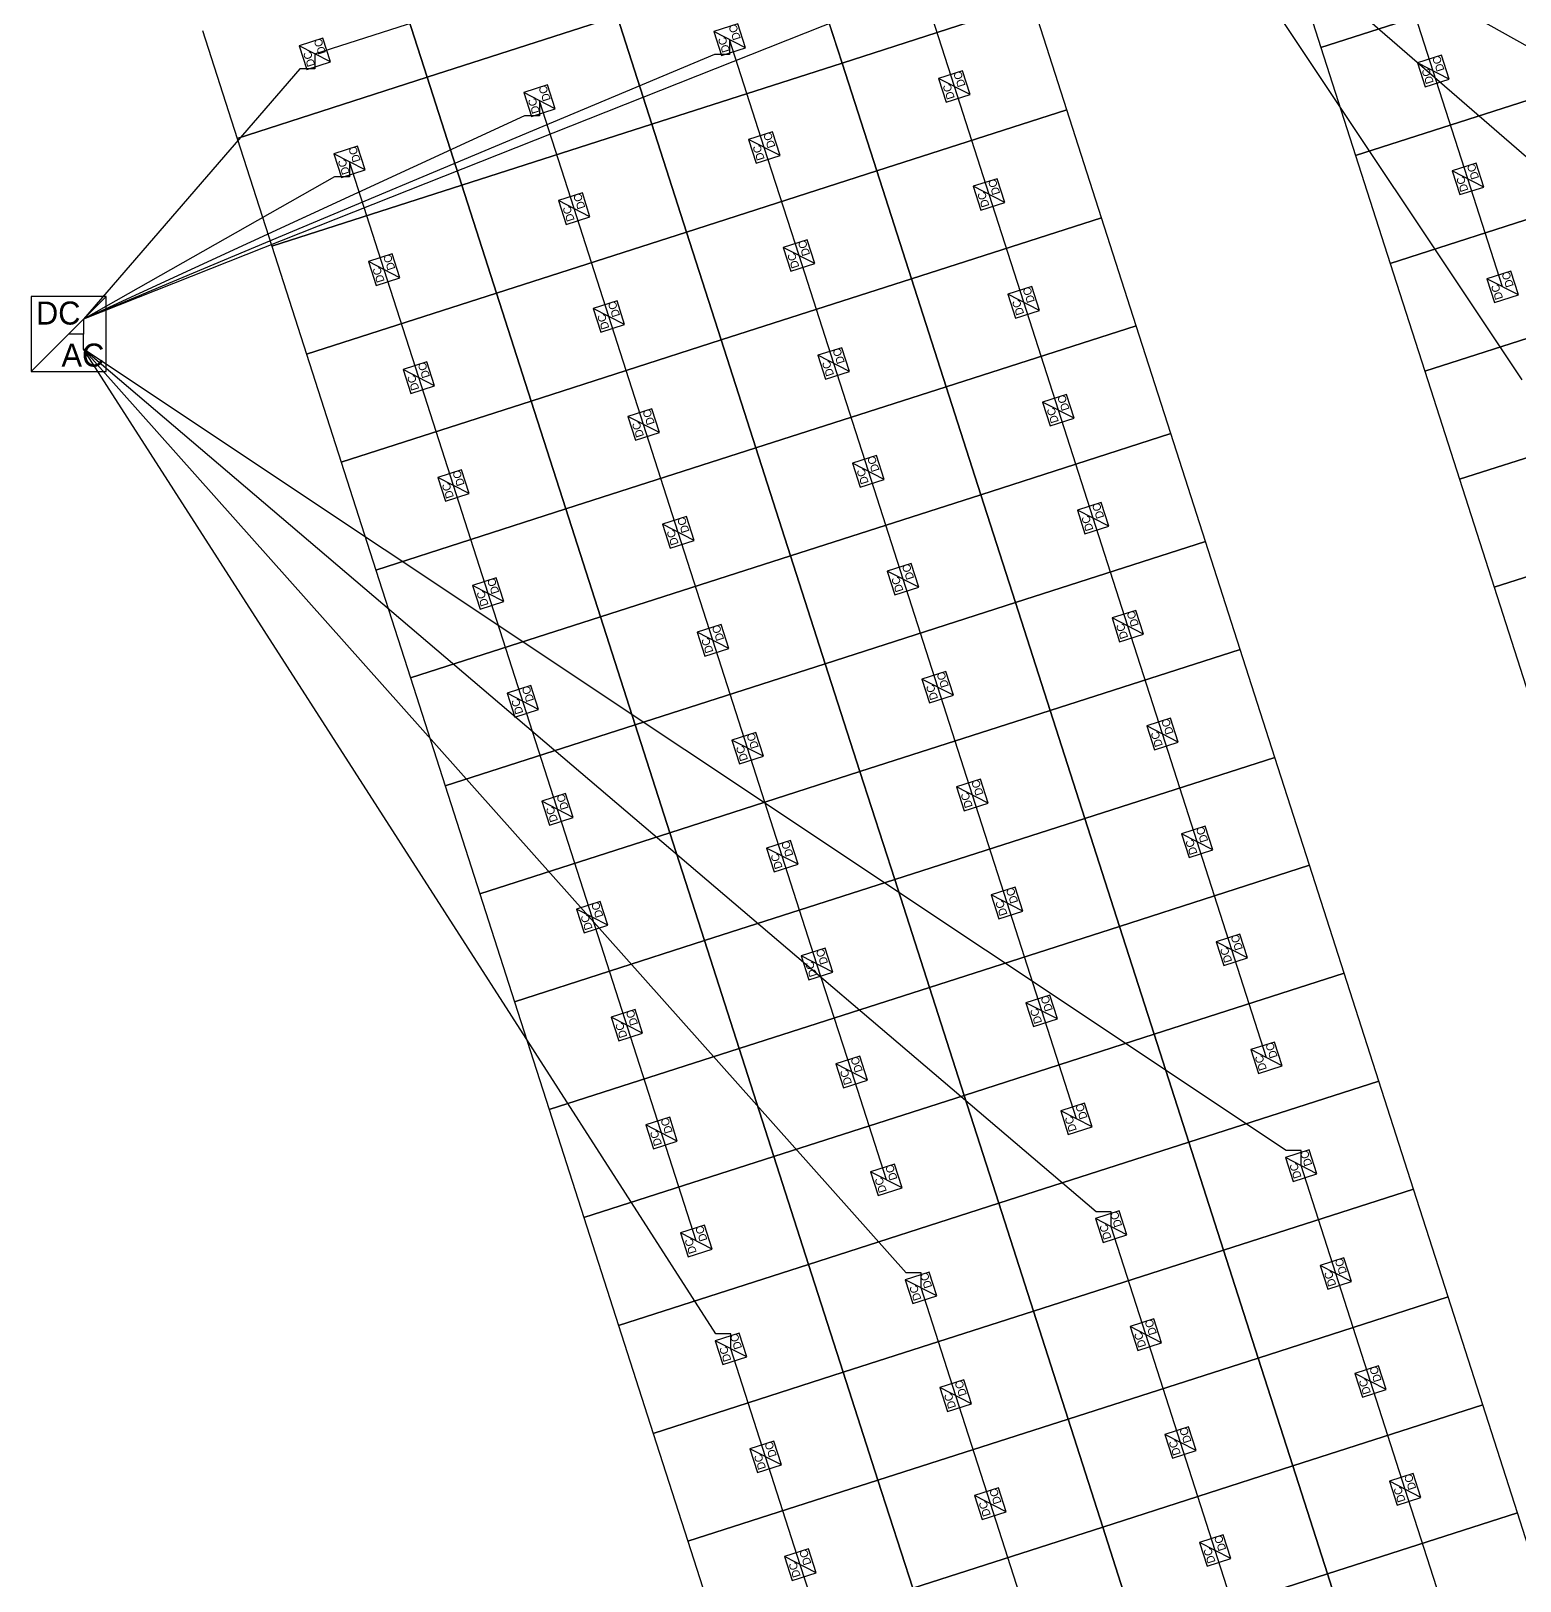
# Model space of a CAD drawing. Header units: feet. Extents: x -377 to 137, y -256 to 143.
# Drawn here: x -341.4 to -292.6, y -225.5 to -174.7 of the extents above; entities that cross this region are included whole.
import ezdxf

# ---------------------------------------------------------------- set-up
doc = ezdxf.new("R2010")
doc.units = ezdxf.units.FT
for name, color, linetype in [('Connections', 7, 'CONTINUOUS'), ('Inverters', 7, 'CONTINUOUS'), ('Modules', 7, 'CONTINUOUS'), ('Strings', 7, 'CONTINUOUS')]:
    doc.layers.add(name, color=color, linetype=linetype)

msp = doc.modelspace()

# ---------------------------------------------------------------- linework, layer by layer
at = {"layer": 'Connections', "color": 91}
for p, q in [((-292.516, -186.092), (-304.279, -168.45)), ((-286.283, -184.09), (-304.279, -168.45)), ((-280.051, -182.087), (-304.279, -168.45)), ((-312.769, -173.428), (-339.697, -184.102)), ((-318.51, -174.939), (-318.51, -175.431)), ((-319.002, -175.431), (-339.697, -184.102)), ((-332.112, -175.405), (-332.112, -175.897)), ((-318.51, -175.431), (-319.002, -175.431)), ((-332.604, -175.897), (-339.697, -184.102)), ((-332.112, -175.897), (-332.604, -175.897)), ((-324.742, -176.941), (-324.742, -177.433)), ((-325.234, -177.433), (-339.697, -184.102)), ((-324.742, -177.433), (-325.234, -177.433)), ((-330.975, -178.944), (-330.975, -179.436)), ((-331.467, -179.436), (-339.697, -184.102)), ((-330.975, -179.436), (-331.467, -179.436)), ((-339.697, -184.102), (-339.697, -184.594)), ((-339.697, -184.102), (-339.697, -184.594)), ((-339.697, -184.102), (-339.697, -184.594)), ((-339.697, -184.102), (-339.697, -184.594)), ((-339.697, -184.102), (-339.697, -184.594)), ((-339.697, -184.594), (-340.189, -184.594)), ((-339.697, -184.594), (-340.189, -184.594)), ((-339.697, -184.594), (-340.189, -184.594)), ((-339.697, -184.594), (-340.189, -184.594)), ((-339.697, -184.594), (-340.189, -184.594)), ((-339.697, -184.594), (-340.189, -184.594)), ((-339.697, -184.594), (-340.189, -184.594)), ((-339.697, -184.594), (-340.189, -184.594)), ((-339.697, -184.594), (-340.189, -184.594)), ((-339.697, -185.086), (-339.697, -184.594)), ((-339.697, -185.086), (-339.697, -184.594)), ((-339.697, -185.086), (-339.697, -184.594)), ((-339.697, -185.086), (-339.697, -184.594)), ((-300.261, -211.373), (-339.697, -185.086)), ((-306.494, -213.376), (-339.697, -185.086)), ((-312.726, -215.378), (-339.697, -185.086)), ((-318.959, -217.381), (-339.697, -185.086)), ((-299.769, -211.373), (-300.261, -211.373)), ((-299.769, -211.865), (-299.769, -211.373)), ((-306.001, -213.376), (-306.494, -213.376)), ((-306.001, -213.868), (-306.001, -213.376)), ((-312.234, -215.378), (-312.726, -215.378)), ((-312.234, -215.87), (-312.234, -215.378)), ((-318.466, -217.381), (-318.959, -217.381)), ((-318.466, -217.873), (-318.466, -217.381))]:
    msp.add_line(p, q, dxfattribs=at)
at = {"layer": 'Inverters'}
for p, q in [((-338.959, -183.364), (-341.419, -183.364)), ((-341.419, -183.364), (-341.419, -185.824)), ((-341.419, -185.824), (-338.959, -183.364)), ((-338.959, -185.824), (-338.959, -183.364)), ((-341.419, -185.824), (-338.959, -185.824))]:
    msp.add_line(p, q, dxfattribs=at)
at = {"layer": 'Modules', "color": 254}
for p, q in [((-300.257, -171.66), (-299.12, -175.199)), ((-314.825, -175.707), (-315.962, -172.168)), ((-315.962, -172.168), (-314.825, -175.707)), ((-328.427, -176.173), (-329.564, -172.634)), ((-329.564, -172.634), (-328.427, -176.173)), ((-292.887, -173.196), (-299.12, -175.199)), ((-299.12, -175.199), (-292.887, -173.196)), ((-308.592, -173.704), (-314.825, -175.707)), ((-314.825, -175.707), (-308.592, -173.704)), ((-307.455, -177.243), (-308.592, -173.704)), ((-322.194, -174.17), (-328.427, -176.173)), ((-328.427, -176.173), (-322.194, -174.17)), ((-321.057, -177.709), (-322.194, -174.17)), ((-322.194, -174.17), (-321.057, -177.709)), ((-335.797, -174.637), (-334.659, -178.176)), ((-318.245, -174.423), (-319.026, -174.674)), ((-319.026, -174.674), (-318.775, -175.455)), ((-317.994, -175.204), (-319.026, -174.674)), ((-317.994, -175.204), (-318.245, -174.423)), ((-331.847, -174.889), (-332.628, -175.14)), ((-332.628, -175.14), (-332.377, -175.921)), ((-331.596, -175.67), (-332.628, -175.14)), ((-331.596, -175.67), (-331.847, -174.889)), ((-318.775, -175.455), (-317.994, -175.204)), ((-299.12, -175.199), (-297.983, -178.738)), ((-332.377, -175.921), (-331.596, -175.67)), ((-314.825, -175.707), (-321.057, -177.709)), ((-321.057, -177.709), (-314.825, -175.707)), ((-313.688, -179.246), (-314.825, -175.707)), ((-314.825, -175.707), (-313.688, -179.246)), ((-295.17, -175.451), (-295.951, -175.702)), ((-295.951, -175.702), (-295.7, -176.483)), ((-294.919, -176.232), (-295.951, -175.702)), ((-294.919, -176.232), (-295.17, -175.451)), ((-328.427, -176.173), (-334.659, -178.176)), ((-334.659, -178.176), (-328.427, -176.173)), ((-327.29, -179.712), (-328.427, -176.173)), ((-328.427, -176.173), (-327.29, -179.712)), ((-310.875, -175.959), (-311.656, -176.21)), ((-311.656, -176.21), (-311.405, -176.991)), ((-310.624, -176.74), (-311.656, -176.21)), ((-310.624, -176.74), (-310.875, -175.959)), ((-295.7, -176.483), (-294.919, -176.232)), ((-324.477, -176.425), (-325.258, -176.676)), ((-325.258, -176.676), (-325.007, -177.457)), ((-324.226, -177.206), (-325.258, -176.676)), ((-324.226, -177.206), (-324.477, -176.425)), ((-311.405, -176.991), (-310.624, -176.74)), ((-291.75, -176.735), (-297.983, -178.738)), ((-297.983, -178.738), (-291.75, -176.735)), ((-325.007, -177.457), (-324.226, -177.206)), ((-307.455, -177.243), (-313.688, -179.246)), ((-313.688, -179.246), (-307.455, -177.243)), ((-306.318, -180.782), (-307.455, -177.243)), ((-321.057, -177.709), (-327.29, -179.712)), ((-327.29, -179.712), (-321.057, -177.709)), ((-319.92, -181.248), (-321.057, -177.709)), ((-321.057, -177.709), (-319.92, -181.248)), ((-334.659, -178.176), (-333.522, -181.715)), ((-317.108, -177.962), (-317.888, -178.213)), ((-317.888, -178.213), (-317.638, -178.994)), ((-316.857, -178.743), (-317.888, -178.213)), ((-316.857, -178.743), (-317.108, -177.962)), ((-330.71, -178.428), (-331.491, -178.679)), ((-331.491, -178.679), (-331.24, -179.46)), ((-330.459, -179.209), (-331.491, -178.679)), ((-330.459, -179.209), (-330.71, -178.428)), ((-317.638, -178.994), (-316.857, -178.743)), ((-297.983, -178.738), (-296.846, -182.277)), ((-331.24, -179.46), (-330.459, -179.209)), ((-313.688, -179.246), (-319.92, -181.248)), ((-319.92, -181.248), (-313.688, -179.246)), ((-312.551, -182.785), (-313.688, -179.246)), ((-313.688, -179.246), (-312.551, -182.785)), ((-294.033, -178.99), (-294.814, -179.241)), ((-294.814, -179.241), (-294.563, -180.022)), ((-293.782, -179.771), (-294.814, -179.241)), ((-293.782, -179.771), (-294.033, -178.99)), ((-327.29, -179.712), (-333.522, -181.715)), ((-333.522, -181.715), (-327.29, -179.712)), ((-326.153, -183.251), (-327.29, -179.712)), ((-327.29, -179.712), (-326.153, -183.251)), ((-309.738, -179.498), (-310.519, -179.749)), ((-310.519, -179.749), (-310.268, -180.53)), ((-309.487, -180.279), (-310.519, -179.749)), ((-309.487, -180.279), (-309.738, -179.498)), ((-294.563, -180.022), (-293.782, -179.771)), ((-323.34, -179.964), (-324.121, -180.215)), ((-324.121, -180.215), (-323.87, -180.996)), ((-323.089, -180.745), (-324.121, -180.215)), ((-323.089, -180.745), (-323.34, -179.964)), ((-310.268, -180.53), (-309.487, -180.279)), ((-290.613, -180.274), (-296.846, -182.277)), ((-296.846, -182.277), (-290.613, -180.274)), ((-323.87, -180.996), (-323.089, -180.745)), ((-306.318, -180.782), (-312.551, -182.785)), ((-312.551, -182.785), (-306.318, -180.782)), ((-305.181, -184.321), (-306.318, -180.782)), ((-319.92, -181.248), (-326.153, -183.251)), ((-326.153, -183.251), (-319.92, -181.248)), ((-318.783, -184.787), (-319.92, -181.248)), ((-319.92, -181.248), (-318.783, -184.787)), ((-333.522, -181.715), (-332.385, -185.254)), ((-329.573, -181.967), (-330.353, -182.218)), ((-329.322, -182.748), (-329.573, -181.967)), ((-315.97, -181.501), (-316.751, -181.752)), ((-316.751, -181.752), (-316.5, -182.533)), ((-315.72, -182.282), (-316.751, -181.752)), ((-315.72, -182.282), (-315.97, -181.501)), ((-330.353, -182.218), (-330.103, -182.999)), ((-329.322, -182.748), (-330.353, -182.218)), ((-316.5, -182.533), (-315.72, -182.282)), ((-296.846, -182.277), (-295.708, -185.816)), ((-330.103, -182.999), (-329.322, -182.748)), ((-312.551, -182.785), (-318.783, -184.787)), ((-318.783, -184.787), (-312.551, -182.785)), ((-311.414, -186.324), (-312.551, -182.785)), ((-312.551, -182.785), (-311.414, -186.324)), ((-292.896, -182.529), (-293.677, -182.78)), ((-293.677, -182.78), (-293.426, -183.561)), ((-292.645, -183.31), (-293.677, -182.78)), ((-292.645, -183.31), (-292.896, -182.529)), ((-326.153, -183.251), (-332.385, -185.254)), ((-332.385, -185.254), (-326.153, -183.251)), ((-325.016, -186.79), (-326.153, -183.251)), ((-326.153, -183.251), (-325.016, -186.79)), ((-308.601, -183.037), (-309.382, -183.288)), ((-309.382, -183.288), (-309.131, -184.069)), ((-308.35, -183.818), (-309.382, -183.288)), ((-308.35, -183.818), (-308.601, -183.037)), ((-293.426, -183.561), (-292.645, -183.31)), ((-322.203, -183.503), (-322.984, -183.754)), ((-322.984, -183.754), (-322.733, -184.535)), ((-321.952, -184.284), (-322.984, -183.754)), ((-321.952, -184.284), (-322.203, -183.503)), ((-309.131, -184.069), (-308.35, -183.818)), ((-289.476, -183.813), (-295.708, -185.816)), ((-295.708, -185.816), (-289.476, -183.813)), ((-322.733, -184.535), (-321.952, -184.284)), ((-305.181, -184.321), (-311.414, -186.324)), ((-311.414, -186.324), (-305.181, -184.321)), ((-304.044, -187.86), (-305.181, -184.321)), ((-318.783, -184.787), (-325.016, -186.79)), ((-325.016, -186.79), (-318.783, -184.787)), ((-317.646, -188.326), (-318.783, -184.787)), ((-318.783, -184.787), (-317.646, -188.326)), ((-332.385, -185.254), (-331.248, -188.793)), ((-328.435, -185.506), (-329.216, -185.757)), ((-328.185, -186.287), (-328.435, -185.506)), ((-314.833, -185.04), (-315.614, -185.291)), ((-315.614, -185.291), (-315.363, -186.072)), ((-314.582, -185.821), (-315.614, -185.291)), ((-314.582, -185.821), (-314.833, -185.04)), ((-329.216, -185.757), (-328.965, -186.538)), ((-328.185, -186.287), (-329.216, -185.757)), ((-315.363, -186.072), (-314.582, -185.821)), ((-295.708, -185.816), (-294.571, -189.355)), ((-328.965, -186.538), (-328.185, -186.287)), ((-311.414, -186.324), (-317.646, -188.326)), ((-317.646, -188.326), (-311.414, -186.324)), ((-310.276, -189.863), (-311.414, -186.324)), ((-311.414, -186.324), (-310.276, -189.863)), ((-325.016, -186.79), (-331.248, -188.793)), ((-331.248, -188.793), (-325.016, -186.79)), ((-323.879, -190.329), (-325.016, -186.79)), ((-325.016, -186.79), (-323.879, -190.329)), ((-321.066, -187.042), (-321.847, -187.293)), ((-320.815, -187.823), (-321.066, -187.042)), ((-307.464, -186.576), (-308.245, -186.827)), ((-308.245, -186.827), (-307.994, -187.608)), ((-307.213, -187.357), (-308.245, -186.827)), ((-307.213, -187.357), (-307.464, -186.576)), ((-321.847, -187.293), (-321.596, -188.074)), ((-320.815, -187.823), (-321.847, -187.293)), ((-307.994, -187.608), (-307.213, -187.357)), ((-288.339, -187.352), (-294.571, -189.355)), ((-294.571, -189.355), (-288.339, -187.352)), ((-321.596, -188.074), (-320.815, -187.823)), ((-304.044, -187.86), (-310.276, -189.863)), ((-310.276, -189.863), (-304.044, -187.86)), ((-302.907, -191.399), (-304.044, -187.86)), ((-317.646, -188.326), (-323.879, -190.329)), ((-323.879, -190.329), (-317.646, -188.326)), ((-316.509, -191.865), (-317.646, -188.326)), ((-317.646, -188.326), (-316.509, -191.865)), ((-313.696, -188.579), (-314.477, -188.83)), ((-313.445, -189.36), (-313.696, -188.579)), ((-331.248, -188.793), (-330.111, -192.332)), ((-327.298, -189.045), (-328.079, -189.296)), ((-327.047, -189.826), (-327.298, -189.045)), ((-314.477, -188.83), (-314.226, -189.611)), ((-313.445, -189.36), (-314.477, -188.83)), ((-328.079, -189.296), (-327.828, -190.077)), ((-327.047, -189.826), (-328.079, -189.296)), ((-314.226, -189.611), (-313.445, -189.36)), ((-294.571, -189.355), (-293.434, -192.894)), ((-327.828, -190.077), (-327.047, -189.826)), ((-310.276, -189.863), (-316.509, -191.865)), ((-316.509, -191.865), (-310.276, -189.863)), ((-309.139, -193.402), (-310.276, -189.863)), ((-310.276, -189.863), (-309.139, -193.402)), ((-323.879, -190.329), (-330.111, -192.332)), ((-330.111, -192.332), (-323.879, -190.329)), ((-322.741, -193.868), (-323.879, -190.329)), ((-323.879, -190.329), (-322.741, -193.868)), ((-319.929, -190.581), (-320.71, -190.832)), ((-319.678, -191.362), (-319.929, -190.581)), ((-306.327, -190.115), (-307.108, -190.366)), ((-307.108, -190.366), (-306.857, -191.147)), ((-306.076, -190.896), (-307.108, -190.366)), ((-306.076, -190.896), (-306.327, -190.115)), ((-320.71, -190.832), (-320.459, -191.613)), ((-319.678, -191.362), (-320.71, -190.832)), ((-306.857, -191.147), (-306.076, -190.896)), ((-287.202, -190.891), (-293.434, -192.894)), ((-293.434, -192.894), (-287.202, -190.891)), ((-320.459, -191.613), (-319.678, -191.362)), ((-302.907, -191.399), (-309.139, -193.402)), ((-309.139, -193.402), (-302.907, -191.399)), ((-301.77, -194.938), (-302.907, -191.399)), ((-316.509, -191.865), (-322.741, -193.868)), ((-322.741, -193.868), (-316.509, -191.865)), ((-315.372, -195.404), (-316.509, -191.865)), ((-316.509, -191.865), (-315.372, -195.404)), ((-312.559, -192.118), (-313.34, -192.369)), ((-312.308, -192.899), (-312.559, -192.118)), ((-330.111, -192.332), (-328.974, -195.871)), ((-326.161, -192.584), (-326.942, -192.835)), ((-325.91, -193.365), (-326.161, -192.584)), ((-313.34, -192.369), (-313.089, -193.15)), ((-312.308, -192.899), (-313.34, -192.369)), ((-326.942, -192.835), (-326.691, -193.616)), ((-325.91, -193.365), (-326.942, -192.835)), ((-313.089, -193.15), (-312.308, -192.899)), ((-293.434, -192.894), (-292.297, -196.433)), ((-326.691, -193.616), (-325.91, -193.365)), ((-309.139, -193.402), (-315.372, -195.404)), ((-315.372, -195.404), (-309.139, -193.402)), ((-308.002, -196.941), (-309.139, -193.402)), ((-309.139, -193.402), (-308.002, -196.941)), ((-305.19, -193.654), (-305.97, -193.905)), ((-304.939, -194.435), (-305.19, -193.654)), ((-322.741, -193.868), (-328.974, -195.871)), ((-328.974, -195.871), (-322.741, -193.868)), ((-321.604, -197.407), (-322.741, -193.868)), ((-322.741, -193.868), (-321.604, -197.407)), ((-318.792, -194.12), (-319.573, -194.371)), ((-318.541, -194.901), (-318.792, -194.12)), ((-305.97, -193.905), (-305.72, -194.686)), ((-304.939, -194.435), (-305.97, -193.905)), ((-319.573, -194.371), (-319.322, -195.152)), ((-318.541, -194.901), (-319.573, -194.371)), ((-305.72, -194.686), (-304.939, -194.435)), ((-319.322, -195.152), (-318.541, -194.901)), ((-301.77, -194.938), (-308.002, -196.941)), ((-308.002, -196.941), (-301.77, -194.938)), ((-300.633, -198.477), (-301.77, -194.938)), ((-315.372, -195.404), (-321.604, -197.407)), ((-321.604, -197.407), (-315.372, -195.404)), ((-314.235, -198.943), (-315.372, -195.404)), ((-315.372, -195.404), (-314.235, -198.943)), ((-311.422, -195.657), (-312.203, -195.908)), ((-311.171, -196.438), (-311.422, -195.657)), ((-328.974, -195.871), (-327.837, -199.41)), ((-325.024, -196.123), (-325.805, -196.374)), ((-324.773, -196.904), (-325.024, -196.123)), ((-312.203, -195.908), (-311.952, -196.689)), ((-311.171, -196.438), (-312.203, -195.908)), ((-325.805, -196.374), (-325.554, -197.155)), ((-324.773, -196.904), (-325.805, -196.374)), ((-311.952, -196.689), (-311.171, -196.438)), ((-325.554, -197.155), (-324.773, -196.904)), ((-308.002, -196.941), (-314.235, -198.943)), ((-314.235, -198.943), (-308.002, -196.941)), ((-306.865, -200.48), (-308.002, -196.941)), ((-308.002, -196.941), (-306.865, -200.48)), ((-304.052, -197.193), (-304.833, -197.444)), ((-303.802, -197.974), (-304.052, -197.193)), ((-321.604, -197.407), (-327.837, -199.41)), ((-327.837, -199.41), (-321.604, -197.407)), ((-320.467, -200.946), (-321.604, -197.407)), ((-321.604, -197.407), (-320.467, -200.946)), ((-317.655, -197.659), (-318.435, -197.91)), ((-317.404, -198.44), (-317.655, -197.659)), ((-304.833, -197.444), (-304.582, -198.225)), ((-303.802, -197.974), (-304.833, -197.444)), ((-318.435, -197.91), (-318.185, -198.691)), ((-317.404, -198.44), (-318.435, -197.91)), ((-304.582, -198.225), (-303.802, -197.974)), ((-318.185, -198.691), (-317.404, -198.44)), ((-300.633, -198.477), (-306.865, -200.48)), ((-306.865, -200.48), (-300.633, -198.477)), ((-299.496, -202.016), (-300.633, -198.477)), ((-314.235, -198.943), (-320.467, -200.946)), ((-320.467, -200.946), (-314.235, -198.943)), ((-313.098, -202.482), (-314.235, -198.943)), ((-314.235, -198.943), (-313.098, -202.482)), ((-310.285, -199.196), (-311.066, -199.447)), ((-310.034, -199.977), (-310.285, -199.196)), ((-327.837, -199.41), (-326.7, -202.949)), ((-323.887, -199.662), (-324.668, -199.913)), ((-323.636, -200.443), (-323.887, -199.662)), ((-311.066, -199.447), (-310.815, -200.228)), ((-310.034, -199.977), (-311.066, -199.447)), ((-324.668, -199.913), (-324.417, -200.694)), ((-323.636, -200.443), (-324.668, -199.913)), ((-310.815, -200.228), (-310.034, -199.977)), ((-324.417, -200.694), (-323.636, -200.443)), ((-306.865, -200.48), (-313.098, -202.482)), ((-313.098, -202.482), (-306.865, -200.48)), ((-305.728, -204.019), (-306.865, -200.48)), ((-306.865, -200.48), (-305.728, -204.019)), ((-302.915, -200.732), (-303.696, -200.983)), ((-302.664, -201.513), (-302.915, -200.732)), ((-320.467, -200.946), (-326.7, -202.949)), ((-326.7, -202.949), (-320.467, -200.946)), ((-319.33, -204.485), (-320.467, -200.946)), ((-320.467, -200.946), (-319.33, -204.485)), ((-316.517, -201.198), (-317.298, -201.449)), ((-316.267, -201.979), (-316.517, -201.198)), ((-303.696, -200.983), (-303.445, -201.764)), ((-302.664, -201.513), (-303.696, -200.983)), ((-317.298, -201.449), (-317.047, -202.23)), ((-316.267, -201.979), (-317.298, -201.449)), ((-303.445, -201.764), (-302.664, -201.513)), ((-317.047, -202.23), (-316.267, -201.979)), ((-299.496, -202.016), (-305.728, -204.019)), ((-305.728, -204.019), (-299.496, -202.016)), ((-298.358, -205.555), (-299.496, -202.016)), ((-313.098, -202.482), (-319.33, -204.485)), ((-319.33, -204.485), (-313.098, -202.482)), ((-311.961, -206.021), (-313.098, -202.482)), ((-313.098, -202.482), (-311.961, -206.021)), ((-309.148, -202.735), (-309.929, -202.986)), ((-308.897, -203.516), (-309.148, -202.735)), ((-326.7, -202.949), (-325.563, -206.488)), ((-322.75, -203.201), (-323.531, -203.452)), ((-322.499, -203.982), (-322.75, -203.201)), ((-309.929, -202.986), (-309.678, -203.767)), ((-308.897, -203.516), (-309.929, -202.986)), ((-323.531, -203.452), (-323.28, -204.233)), ((-322.499, -203.982), (-323.531, -203.452)), ((-309.678, -203.767), (-308.897, -203.516)), ((-323.28, -204.233), (-322.499, -203.982)), ((-305.728, -204.019), (-311.961, -206.021)), ((-311.961, -206.021), (-305.728, -204.019)), ((-304.591, -207.558), (-305.728, -204.019)), ((-305.728, -204.019), (-304.591, -207.558)), ((-301.778, -204.271), (-302.559, -204.522)), ((-301.527, -205.052), (-301.778, -204.271)), ((-319.33, -204.485), (-325.563, -206.488)), ((-325.563, -206.488), (-319.33, -204.485)), ((-318.193, -208.024), (-319.33, -204.485)), ((-319.33, -204.485), (-318.193, -208.024)), ((-315.38, -204.737), (-316.161, -204.988)), ((-315.129, -205.518), (-315.38, -204.737)), ((-302.559, -204.522), (-302.308, -205.303)), ((-301.527, -205.052), (-302.559, -204.522)), ((-316.161, -204.988), (-315.91, -205.769)), ((-315.129, -205.518), (-316.161, -204.988)), ((-302.308, -205.303), (-301.527, -205.052)), ((-315.91, -205.769), (-315.129, -205.518)), ((-298.358, -205.555), (-304.591, -207.558)), ((-304.591, -207.558), (-298.358, -205.555)), ((-297.221, -209.094), (-298.358, -205.555)), ((-311.961, -206.021), (-318.193, -208.024)), ((-318.193, -208.024), (-311.961, -206.021)), ((-310.823, -209.56), (-311.961, -206.021)), ((-311.961, -206.021), (-310.823, -209.56)), ((-308.011, -206.274), (-308.792, -206.525)), ((-307.76, -207.055), (-308.011, -206.274)), ((-325.563, -206.488), (-324.425, -210.027)), ((-321.613, -206.74), (-322.394, -206.991)), ((-321.362, -207.521), (-321.613, -206.74)), ((-308.792, -206.525), (-308.541, -207.306)), ((-307.76, -207.055), (-308.792, -206.525)), ((-322.394, -206.991), (-322.143, -207.772)), ((-321.362, -207.521), (-322.394, -206.991)), ((-308.541, -207.306), (-307.76, -207.055)), ((-322.143, -207.772), (-321.362, -207.521)), ((-304.591, -207.558), (-310.823, -209.56)), ((-310.823, -209.56), (-304.591, -207.558)), ((-303.454, -211.097), (-304.591, -207.558)), ((-304.591, -207.558), (-303.454, -211.097)), ((-300.641, -207.81), (-301.422, -208.061)), ((-300.39, -208.591), (-300.641, -207.81)), ((-318.193, -208.024), (-324.425, -210.027)), ((-324.425, -210.027), (-318.193, -208.024)), ((-317.056, -211.563), (-318.193, -208.024)), ((-318.193, -208.024), (-317.056, -211.563)), ((-314.243, -208.276), (-315.024, -208.527)), ((-313.992, -209.057), (-314.243, -208.276)), ((-301.422, -208.061), (-301.171, -208.842)), ((-300.39, -208.591), (-301.422, -208.061)), ((-315.024, -208.527), (-314.773, -209.308)), ((-313.992, -209.057), (-315.024, -208.527)), ((-301.171, -208.842), (-300.39, -208.591)), ((-314.773, -209.308), (-313.992, -209.057)), ((-297.221, -209.094), (-303.454, -211.097)), ((-303.454, -211.097), (-297.221, -209.094)), ((-296.084, -212.633), (-297.221, -209.094)), ((-310.823, -209.56), (-317.056, -211.563)), ((-317.056, -211.563), (-310.823, -209.56)), ((-309.686, -213.099), (-310.823, -209.56)), ((-310.823, -209.56), (-309.686, -213.099)), ((-306.874, -209.813), (-307.654, -210.064)), ((-306.623, -210.594), (-306.874, -209.813)), ((-324.425, -210.027), (-323.288, -213.566)), ((-320.476, -210.279), (-321.257, -210.53)), ((-320.225, -211.06), (-320.476, -210.279)), ((-307.654, -210.064), (-307.404, -210.845)), ((-306.623, -210.594), (-307.654, -210.064)), ((-321.257, -210.53), (-321.006, -211.311)), ((-320.225, -211.06), (-321.257, -210.53)), ((-307.404, -210.845), (-306.623, -210.594)), ((-321.006, -211.311), (-320.225, -211.06)), ((-303.454, -211.097), (-309.686, -213.099)), ((-309.686, -213.099), (-303.454, -211.097)), ((-302.317, -214.636), (-303.454, -211.097)), ((-303.454, -211.097), (-302.317, -214.636)), ((-299.504, -211.349), (-300.285, -211.6)), ((-299.253, -212.13), (-299.504, -211.349)), ((-317.056, -211.563), (-323.288, -213.566)), ((-323.288, -213.566), (-317.056, -211.563)), ((-315.919, -215.102), (-317.056, -211.563)), ((-317.056, -211.563), (-315.919, -215.102)), ((-313.106, -211.815), (-313.887, -212.066)), ((-312.855, -212.596), (-313.106, -211.815)), ((-300.285, -211.6), (-300.034, -212.381)), ((-299.253, -212.13), (-300.285, -211.6)), ((-313.887, -212.066), (-313.636, -212.847)), ((-312.855, -212.596), (-313.887, -212.066)), ((-300.034, -212.381), (-299.253, -212.13)), ((-313.636, -212.847), (-312.855, -212.596)), ((-296.084, -212.633), (-302.317, -214.636)), ((-302.317, -214.636), (-296.084, -212.633)), ((-294.947, -216.172), (-296.084, -212.633)), ((-309.686, -213.099), (-315.919, -215.102)), ((-315.919, -215.102), (-309.686, -213.099)), ((-308.549, -216.638), (-309.686, -213.099)), ((-309.686, -213.099), (-308.549, -216.638)), ((-305.736, -213.352), (-306.517, -213.603)), ((-305.486, -214.133), (-305.736, -213.352)), ((-323.288, -213.566), (-322.151, -217.105)), ((-319.339, -213.818), (-320.119, -214.069)), ((-319.088, -214.599), (-319.339, -213.818)), ((-306.517, -213.603), (-306.266, -214.384)), ((-305.486, -214.133), (-306.517, -213.603)), ((-320.119, -214.069), (-319.869, -214.85)), ((-319.088, -214.599), (-320.119, -214.069)), ((-306.266, -214.384), (-305.486, -214.133)), ((-319.869, -214.85), (-319.088, -214.599)), ((-302.317, -214.636), (-308.549, -216.638)), ((-308.549, -216.638), (-302.317, -214.636)), ((-301.18, -218.175), (-302.317, -214.636)), ((-302.317, -214.636), (-301.18, -218.175)), ((-298.367, -214.888), (-299.148, -215.139)), ((-298.116, -215.669), (-298.367, -214.888)), ((-315.919, -215.102), (-322.151, -217.105)), ((-322.151, -217.105), (-315.919, -215.102)), ((-314.782, -218.641), (-315.919, -215.102)), ((-315.919, -215.102), (-314.782, -218.641)), ((-311.969, -215.354), (-312.75, -215.605)), ((-311.718, -216.135), (-311.969, -215.354)), ((-299.148, -215.139), (-298.897, -215.92)), ((-298.116, -215.669), (-299.148, -215.139)), ((-312.75, -215.605), (-312.499, -216.386)), ((-311.718, -216.135), (-312.75, -215.605)), ((-298.897, -215.92), (-298.116, -215.669)), ((-312.499, -216.386), (-311.718, -216.135)), ((-294.947, -216.172), (-301.18, -218.175)), ((-301.18, -218.175), (-294.947, -216.172)), ((-293.81, -219.711), (-294.947, -216.172)), ((-308.549, -216.638), (-314.782, -218.641)), ((-314.782, -218.641), (-308.549, -216.638)), ((-307.412, -220.177), (-308.549, -216.638)), ((-308.549, -216.638), (-307.412, -220.177)), ((-304.599, -216.891), (-305.38, -217.142)), ((-304.348, -217.672), (-304.599, -216.891)), ((-322.151, -217.105), (-321.014, -220.644)), ((-318.201, -217.357), (-318.982, -217.608)), ((-317.951, -218.138), (-318.201, -217.357)), ((-305.38, -217.142), (-305.129, -217.923)), ((-304.348, -217.672), (-305.38, -217.142)), ((-318.982, -217.608), (-318.731, -218.389)), ((-317.951, -218.138), (-318.982, -217.608)), ((-305.129, -217.923), (-304.348, -217.672)), ((-318.731, -218.389), (-317.951, -218.138)), ((-301.18, -218.175), (-307.412, -220.177)), ((-307.412, -220.177), (-301.18, -218.175)), ((-300.042, -221.714), (-301.18, -218.175)), ((-301.18, -218.175), (-300.042, -221.714)), ((-297.23, -218.427), (-298.011, -218.678)), ((-296.979, -219.208), (-297.23, -218.427)), ((-314.782, -218.641), (-321.014, -220.644)), ((-321.014, -220.644), (-314.782, -218.641)), ((-313.645, -222.18), (-314.782, -218.641)), ((-314.782, -218.641), (-313.645, -222.18)), ((-310.832, -218.893), (-311.613, -219.144)), ((-310.581, -219.674), (-310.832, -218.893)), ((-298.011, -218.678), (-297.76, -219.459)), ((-296.979, -219.208), (-298.011, -218.678)), ((-311.613, -219.144), (-311.362, -219.925)), ((-310.581, -219.674), (-311.613, -219.144)), ((-297.76, -219.459), (-296.979, -219.208)), ((-311.362, -219.925), (-310.581, -219.674)), ((-293.81, -219.711), (-300.042, -221.714)), ((-300.042, -221.714), (-293.81, -219.711)), ((-292.673, -223.25), (-293.81, -219.711)), ((-307.412, -220.177), (-313.645, -222.18)), ((-313.645, -222.18), (-307.412, -220.177)), ((-306.275, -223.716), (-307.412, -220.177)), ((-307.412, -220.177), (-306.275, -223.716)), ((-303.462, -220.43), (-304.243, -220.681)), ((-303.211, -221.211), (-303.462, -220.43)), ((-321.014, -220.644), (-319.877, -224.183)), ((-317.064, -220.896), (-317.845, -221.147)), ((-316.813, -221.677), (-317.064, -220.896)), ((-304.243, -220.681), (-303.992, -221.462)), ((-303.211, -221.211), (-304.243, -220.681)), ((-317.845, -221.147), (-317.594, -221.928)), ((-316.813, -221.677), (-317.845, -221.147)), ((-303.992, -221.462), (-303.211, -221.211)), ((-317.594, -221.928), (-316.813, -221.677)), ((-300.042, -221.714), (-306.275, -223.716)), ((-306.275, -223.716), (-300.042, -221.714)), ((-298.905, -225.253), (-300.042, -221.714)), ((-300.042, -221.714), (-298.905, -225.253)), ((-296.093, -221.966), (-296.874, -222.217)), ((-295.842, -222.747), (-296.093, -221.966)), ((-313.645, -222.18), (-319.877, -224.183)), ((-319.877, -224.183), (-313.645, -222.18)), ((-312.507, -225.719), (-313.645, -222.18)), ((-313.645, -222.18), (-312.507, -225.719)), ((-309.695, -222.432), (-310.476, -222.683)), ((-309.444, -223.213), (-309.695, -222.432)), ((-296.874, -222.217), (-296.623, -222.998)), ((-295.842, -222.747), (-296.874, -222.217)), ((-310.476, -222.683), (-310.225, -223.464)), ((-309.444, -223.213), (-310.476, -222.683)), ((-296.623, -222.998), (-295.842, -222.747)), ((-310.225, -223.464), (-309.444, -223.213)), ((-292.673, -223.25), (-298.905, -225.253)), ((-298.905, -225.253), (-292.673, -223.25)), ((-291.536, -226.789), (-292.673, -223.25)), ((-306.275, -223.716), (-312.507, -225.719)), ((-312.507, -225.719), (-306.275, -223.716)), ((-305.138, -227.255), (-306.275, -223.716)), ((-306.275, -223.716), (-305.138, -227.255)), ((-302.325, -223.969), (-303.106, -224.22)), ((-302.074, -224.75), (-302.325, -223.969)), ((-319.877, -224.183), (-318.74, -227.722)), ((-315.927, -224.435), (-316.708, -224.686)), ((-315.676, -225.216), (-315.927, -224.435)), ((-303.106, -224.22), (-302.855, -225.001)), ((-302.074, -224.75), (-303.106, -224.22)), ((-316.708, -224.686), (-316.457, -225.467)), ((-315.676, -225.216), (-316.708, -224.686)), ((-302.855, -225.001), (-302.074, -224.75)), ((-316.457, -225.467), (-315.676, -225.216)), ((-298.905, -225.253), (-305.138, -227.255)), ((-305.138, -227.255), (-298.905, -225.253)), ((-297.768, -228.792), (-298.905, -225.253)), ((-298.905, -225.253), (-297.768, -228.792))]:
    msp.add_line(p, q, dxfattribs=at)
at = {"layer": 'Strings', "color": 11}
for p, q in [((-295.435, -175.967), (-296.572, -172.428)), ((-311.14, -176.475), (-312.277, -172.936)), ((-332.112, -175.405), (-325.879, -173.402)), ((-317.373, -178.478), (-318.51, -174.939)), ((-294.298, -179.506), (-295.435, -175.967)), ((-310.003, -180.014), (-311.14, -176.475)), ((-323.605, -180.48), (-324.742, -176.941)), ((-316.235, -182.017), (-317.373, -178.478)), ((-329.838, -182.483), (-330.975, -178.944)), ((-293.161, -183.045), (-294.298, -179.506)), ((-308.866, -183.553), (-310.003, -180.014)), ((-322.468, -184.019), (-323.605, -180.48)), ((-315.098, -185.556), (-316.235, -182.017)), ((-328.7, -186.022), (-329.838, -182.483)), ((-307.729, -187.092), (-308.866, -183.553)), ((-321.331, -187.558), (-322.468, -184.019)), ((-327.563, -189.561), (-328.7, -186.022)), ((-313.961, -189.095), (-315.098, -185.556)), ((-320.194, -191.097), (-321.331, -187.558)), ((-305.455, -194.17), (-307.729, -187.092)), ((-326.426, -193.1), (-327.563, -189.561)), ((-312.824, -192.634), (-313.961, -189.095)), ((-319.057, -194.636), (-320.194, -191.097)), ((-311.687, -196.173), (-312.824, -192.634)), ((-319.604, -214.334), (-326.426, -193.1)), ((-304.317, -197.709), (-305.455, -194.17)), ((-317.92, -198.175), (-319.057, -194.636)), ((-310.55, -199.712), (-311.687, -196.173)), ((-303.18, -201.248), (-304.317, -197.709)), ((-315.645, -205.253), (-317.92, -198.175)), ((-309.413, -203.251), (-310.55, -199.712)), ((-302.043, -204.787), (-303.18, -201.248)), ((-307.139, -210.329), (-309.413, -203.251)), ((-300.906, -208.326), (-302.043, -204.787)), ((-314.508, -208.792), (-315.645, -205.253)), ((-313.371, -212.331), (-314.508, -208.792)), ((-298.632, -215.404), (-299.769, -211.865)), ((-304.864, -217.407), (-306.001, -213.868)), ((-297.495, -218.943), (-298.632, -215.404)), ((-311.097, -219.409), (-312.234, -215.87)), ((-303.727, -220.946), (-304.864, -217.407)), ((-317.329, -221.412), (-318.466, -217.873)), ((-296.358, -222.482), (-297.495, -218.943)), ((-309.96, -222.948), (-311.097, -219.409)), ((-302.59, -224.485), (-303.727, -220.946)), ((-316.192, -224.951), (-317.329, -221.412)), ((-295.221, -226.021), (-296.358, -222.482)), ((-308.823, -226.487), (-309.96, -222.948)), ((-298.042, -238.641), (-302.59, -224.485)), ((-315.055, -228.49), (-316.192, -224.951))]:
    msp.add_line(p, q, dxfattribs=at)

# ---------------------------------------------------------------- texts
at = {"layer": 'Inverters'}
for s, p in [('DC', (-341.255, -184.282)), ('AC', (-340.419, -185.66))]:
    msp.add_text(s, height=0.7546, dxfattribs=at).set_placement(p)
at = {"layer": 'Modules'}
for p in [(-318.141, -174.906), (-332.095, -175.778), (-331.743, -175.372), (-318.493, -175.312), (-295.066, -175.935), (-310.771, -176.443), (-295.418, -176.341), (-324.725, -177.315), (-324.373, -176.909), (-311.123, -176.849), (-317.356, -178.851), (-317.004, -178.445), (-330.958, -179.317), (-330.606, -178.911), (-294.281, -179.88), (-293.929, -179.474), (-309.986, -180.388), (-309.634, -179.982), (-323.588, -180.854), (-323.236, -180.448), (-316.219, -182.39), (-315.867, -181.984), (-329.821, -182.856), (-329.469, -182.45), (-293.144, -183.419), (-292.792, -183.013), (-308.849, -183.927), (-308.497, -183.521), (-322.451, -184.393), (-322.099, -183.987), (-315.082, -185.929), (-314.73, -185.523), (-328.684, -186.395), (-328.332, -185.989), (-307.712, -187.466), (-307.36, -187.06), (-321.314, -187.932), (-320.962, -187.526), (-327.195, -189.528), (-313.945, -189.468), (-313.593, -189.062), (-327.547, -189.934), (-319.825, -191.065), (-306.575, -191.005), (-306.223, -190.599), (-320.177, -191.471), (-326.058, -193.067), (-312.807, -193.007), (-312.455, -192.601), (-326.41, -193.473), (-318.688, -194.604), (-305.438, -194.544), (-305.086, -194.138), (-319.04, -195.01), (-311.318, -196.14), (-324.92, -196.606), (-311.67, -196.546), (-325.272, -197.012), (-317.551, -198.143), (-304.301, -198.083), (-303.949, -197.677), (-317.903, -198.549), (-310.181, -199.679), (-323.783, -200.145), (-310.533, -200.085), (-324.135, -200.551), (-302.812, -201.216), (-316.414, -201.682), (-303.164, -201.622), (-316.766, -202.088), (-309.044, -203.218), (-322.646, -203.684), (-309.396, -203.624), (-322.998, -204.09), (-301.675, -204.755), (-315.277, -205.221), (-302.027, -205.161), (-315.629, -205.627), (-307.907, -206.757), (-321.509, -207.223), (-308.259, -207.163), (-321.861, -207.629), (-300.537, -208.294), (-314.14, -208.76), (-300.889, -208.7), (-314.492, -209.166), (-306.77, -210.296), (-320.372, -210.762), (-307.122, -210.702), (-320.724, -211.168), (-299.4, -211.833), (-313.002, -212.299), (-299.752, -212.239), (-313.354, -212.705), (-305.633, -213.835), (-319.235, -214.301), (-305.985, -214.241), (-319.587, -214.707), (-298.263, -215.372), (-311.865, -215.838), (-298.615, -215.778), (-312.217, -216.244), (-304.496, -217.374), (-318.098, -217.84), (-304.848, -217.78), (-318.45, -218.246), (-297.126, -218.911), (-310.728, -219.377), (-297.478, -219.317), (-311.08, -219.783), (-303.359, -220.913), (-316.961, -221.379), (-303.711, -221.319), (-317.313, -221.785), (-295.989, -222.45), (-309.591, -222.916), (-296.341, -222.856), (-309.943, -223.322), (-302.221, -224.452), (-315.824, -224.918), (-302.573, -224.858), (-316.176, -225.324)]:
    msp.add_text('DC', height=0.2625, rotation=107.8126, dxfattribs=at).set_placement(p)

doc.saveas('drawing.dxf')
